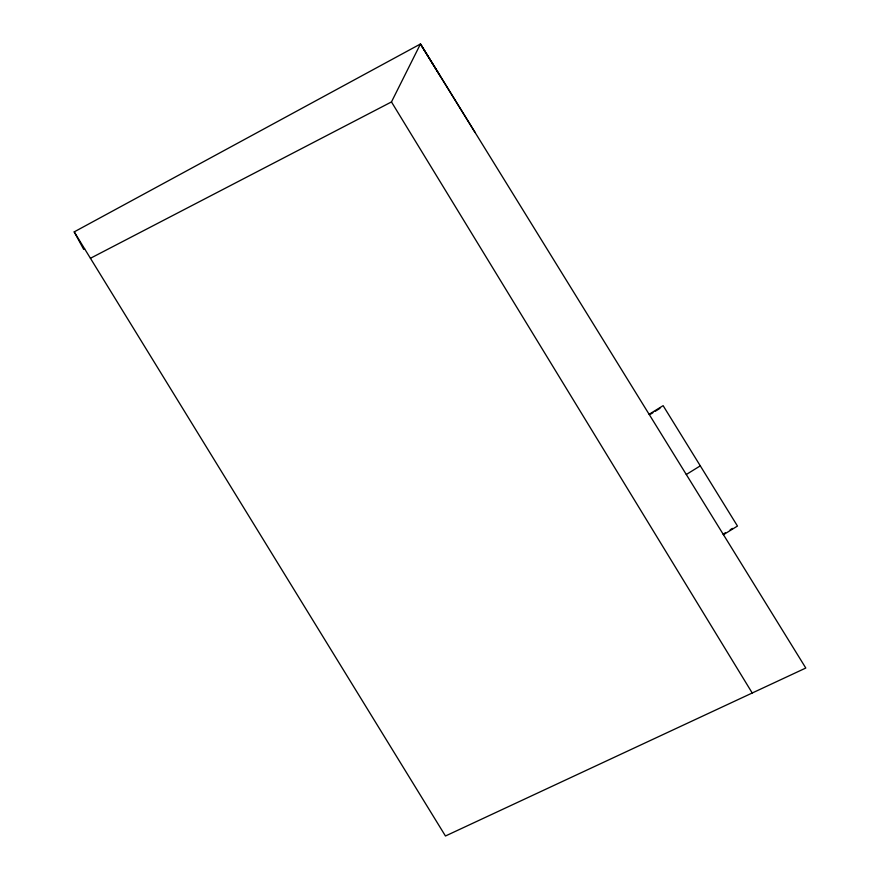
<?xml version="1.0" encoding="UTF-8"?>
<svg xmlns="http://www.w3.org/2000/svg" width="880" height="880" viewBox="0 0 880 880"><rect width="100%" height="100%" fill="white"/><g stroke="black" fill="none" stroke-linecap="round" stroke-linejoin="round"><path stroke-width="1.32" d="M90.431 258.28L391.468 101.937L420.453 44L805.794 668.03L445.456 836L74.206 231.88L420.453 44L440.11 75.889M649.121 414.304L663.124 405.658L737.473 526.053L723.47 534.699M650.617 414.128L652.96 412.687M655.292 411.246L659.956 408.364M686.29 474.507L700.293 465.85M723.129 534.16L725.461 532.719M730.136 529.837L732.468 528.396M84.645 248.875L83.699 249.381L74.206 231.88M475.123 132.528L420.453 44M391.468 101.937L752.224 693"/></g></svg>
